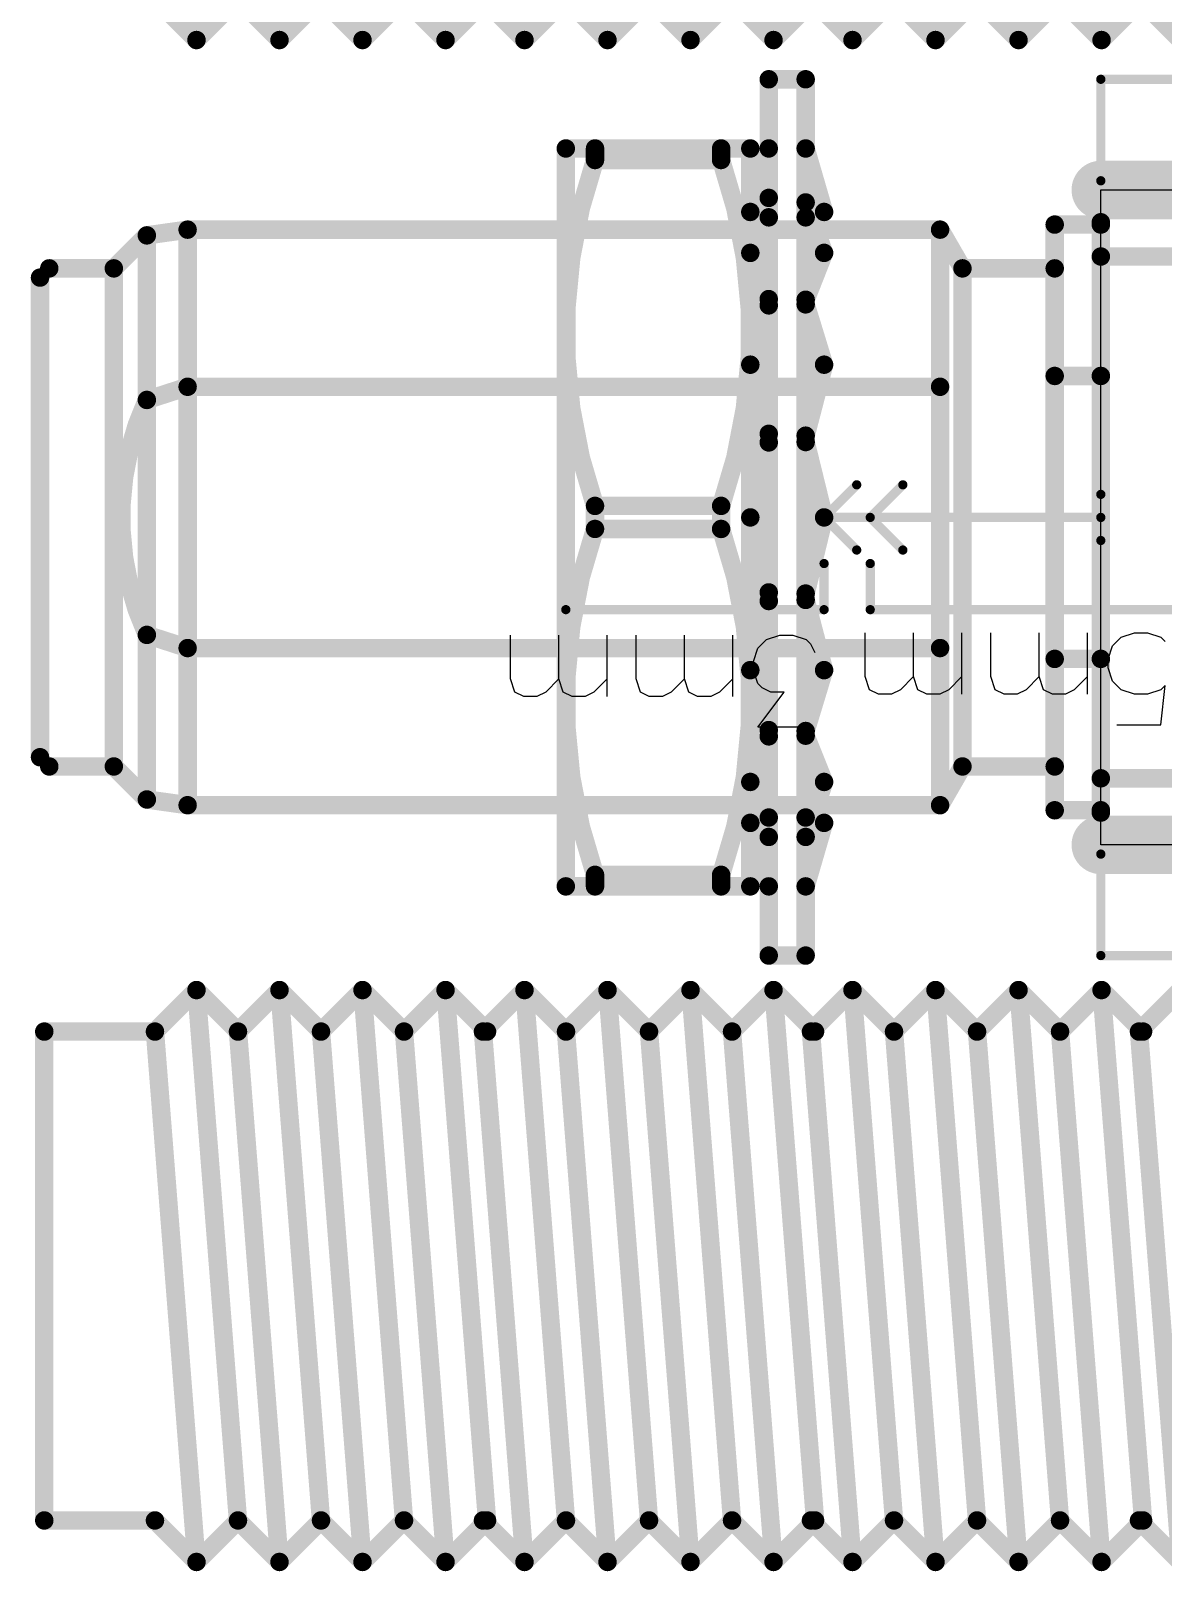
# Model space of a CAD drawing. Header units: millimetres. Extents: x 0.68 to 5.3, y 1.23 to 2.65.
# Drawn here: x 0.685 to 1.168, y 1.301 to 1.959 of the extents above; entities that cross this region are included whole.
import ezdxf

# ---------------------------------------------------------------- set-up
doc = ezdxf.new("R2010")
doc.units = ezdxf.units.MM
doc.header["$MEASUREMENT"] = 0
for name, color, linetype in [('Mechanical1', 6, 'Continuous'), ('Mechanical8', 56, 'Continuous'), ('MultiLayer', 9, 'Continuous'), ('TopOverlay', 2, 'Continuous')]:
    doc.layers.add(name, color=color, linetype=linetype)

# ---------------------------------------------------------------- blocks, each defined once
blk = doc.blocks.new('TELEGARTNER_J01151A0921_46')
at = {"layer": 'TopOverlay', "const_width": 0.00787}
for points in [[(-0.97457, 0.10433), (-0.95685, 0.12205)], [(-0.95685, 0.12205), (-0.93913, -0.10433)], [(-0.95685, 0.12205), (-0.93913, 0.10433)], [(-0.93913, 0.10433), (-0.92142, 0.12205)], [(-0.92142, 0.12205), (-0.9037, -0.10433)], [(-0.92142, 0.12205), (-0.9037, 0.10433)], [(-0.9037, 0.10433), (-0.88598, 0.12205)], [(-0.88598, 0.12205), (-0.86827, -0.10433)], [(-0.88598, 0.12205), (-0.86827, 0.10433)], [(-0.86827, 0.10433), (-0.85055, 0.12205)], [(-0.85055, 0.12205), (-0.83283, -0.10433)], [(-0.85055, 0.12205), (-0.83283, 0.10433)], [(-0.83457, 0.10433), (-0.81685, 0.12205)], [(-0.81685, 0.12205), (-0.79913, 0.10433)], [(-0.81685, 0.12205), (-0.79913, -0.10433)], [(-0.79913, 0.10433), (-0.78142, 0.12205)], [(-0.78142, 0.12205), (-0.7637, 0.10433)], [(-0.78142, 0.12205), (-0.7637, -0.10433)], [(-0.7637, 0.10433), (-0.74598, 0.12205)], [(-0.74598, 0.12205), (-0.72827, 0.10433)], [(-0.74598, 0.12205), (-0.72827, -0.10433)], [(-0.72827, 0.10433), (-0.71055, 0.12205)], [(-0.71055, 0.12205), (-0.69283, 0.10433)], [(-0.71055, 0.12205), (-0.69283, -0.10433)], [(-0.69457, 0.10433), (-0.67685, 0.12205)], [(-0.67685, 0.12205), (-0.65913, 0.10433)], [(-0.67685, 0.12205), (-0.65913, -0.10433)], [(-0.65913, 0.10433), (-0.64142, 0.12205)], [(-0.64142, 0.12205), (-0.6237, 0.10433)], [(-0.64142, 0.12205), (-0.6237, -0.10433)], [(-0.6237, 0.10433), (-0.60598, 0.12205)], [(-0.60598, 0.12205), (-0.58827, 0.10433)], [(-0.60598, 0.12205), (-0.58827, -0.10433)], [(-0.58827, 0.10433), (-0.57055, 0.12205)], [(-0.57055, 0.12205), (-0.55283, 0.10433)], [(-0.57055, 0.12205), (-0.55283, -0.10433)], [(-0.55457, 0.10433), (-0.53685, 0.12205)], [(-1.02181, -0.10433), (-1.02181, 0.10433)], [(-1.02181, 0.10433), (-0.97457, 0.10433)], [(-0.97457, 0.10433), (-0.95685, -0.12205)], [(-0.93913, 0.10433), (-0.92142, -0.12205)], [(-0.9037, 0.10433), (-0.88598, -0.12205)], [(-0.86827, 0.10433), (-0.85055, -0.12205)], [(-0.83457, 0.10433), (-0.81685, -0.12205)], [(-0.79913, 0.10433), (-0.78142, -0.12205)], [(-0.7637, 0.10433), (-0.74598, -0.12205)], [(-0.72827, 0.10433), (-0.71055, -0.12205)], [(-0.69457, 0.10433), (-0.67685, -0.12205)], [(-0.65913, 0.10433), (-0.64142, -0.12205)], [(-0.6237, 0.10433), (-0.60598, -0.12205)], [(-0.58827, 0.10433), (-0.57055, -0.12205)], [(-0.55457, 0.10433), (-0.53685, -0.12205)], [(-1.02181, -0.10433), (-0.97457, -0.10433)], [(-0.97457, -0.10433), (-0.95685, -0.12205)], [(-0.95685, -0.12205), (-0.93913, -0.10433)], [(-0.93913, -0.10433), (-0.92142, -0.12205)], [(-0.92142, -0.12205), (-0.9037, -0.10433)], [(-0.9037, -0.10433), (-0.88598, -0.12205)], [(-0.88598, -0.12205), (-0.86827, -0.10433)], [(-0.86827, -0.10433), (-0.85055, -0.12205)], [(-0.85055, -0.12205), (-0.83283, -0.10433)], [(-0.83457, -0.10433), (-0.81685, -0.12205)], [(-0.81685, -0.12205), (-0.79913, -0.10433)], [(-0.79913, -0.10433), (-0.78142, -0.12205)], [(-0.78142, -0.12205), (-0.7637, -0.10433)], [(-0.7637, -0.10433), (-0.74598, -0.12205)], [(-0.74598, -0.12205), (-0.72827, -0.10433)], [(-0.72827, -0.10433), (-0.71055, -0.12205)], [(-0.71055, -0.12205), (-0.69283, -0.10433)], [(-0.69457, -0.10433), (-0.67685, -0.12205)], [(-0.67685, -0.12205), (-0.65913, -0.10433)], [(-0.65913, -0.10433), (-0.64142, -0.12205)], [(-0.64142, -0.12205), (-0.6237, -0.10433)], [(-0.6237, -0.10433), (-0.60598, -0.12205)], [(-0.60598, -0.12205), (-0.58827, -0.10433)], [(-0.58827, -0.10433), (-0.57055, -0.12205)], [(-0.57055, -0.12205), (-0.55283, -0.10433)], [(-0.55457, -0.10433), (-0.53685, -0.12205)]]:
    blk.add_lwpolyline(points, dxfattribs=at)
at = {"layer": 'TopOverlay', "const_width": 0.00394}
for points in [[(-0.95882, 0.12205, 1), (-0.95488, 0.12205, 1)], [(-0.95882, 0.12205, 1), (-0.95488, 0.12205, 1)], [(-0.95882, 0.12205, 1), (-0.95488, 0.12205, 1)], [(-0.92339, 0.12205, 1), (-0.91945, 0.12205, 1)], [(-0.92339, 0.12205, 1), (-0.91945, 0.12205, 1)], [(-0.92339, 0.12205, 1), (-0.91945, 0.12205, 1)], [(-0.88795, 0.12205, 1), (-0.88402, 0.12205, 1)], [(-0.88795, 0.12205, 1), (-0.88402, 0.12205, 1)], [(-0.88795, 0.12205, 1), (-0.88402, 0.12205, 1)], [(-0.85252, 0.12205, 1), (-0.84858, 0.12205, 1)], [(-0.85252, 0.12205, 1), (-0.84858, 0.12205, 1)], [(-0.85252, 0.12205, 1), (-0.84858, 0.12205, 1)], [(-0.81882, 0.12205, 1), (-0.81488, 0.12205, 1)], [(-0.81882, 0.12205, 1), (-0.81488, 0.12205, 1)], [(-0.81882, 0.12205, 1), (-0.81488, 0.12205, 1)], [(-0.78339, 0.12205, 1), (-0.77945, 0.12205, 1)], [(-0.78339, 0.12205, 1), (-0.77945, 0.12205, 1)], [(-0.78339, 0.12205, 1), (-0.77945, 0.12205, 1)], [(-0.74795, 0.12205, 1), (-0.74402, 0.12205, 1)], [(-0.74795, 0.12205, 1), (-0.74402, 0.12205, 1)], [(-0.74795, 0.12205, 1), (-0.74402, 0.12205, 1)], [(-0.71252, 0.12205, 1), (-0.70858, 0.12205, 1)], [(-0.71252, 0.12205, 1), (-0.70858, 0.12205, 1)], [(-0.71252, 0.12205, 1), (-0.70858, 0.12205, 1)], [(-0.67882, 0.12205, 1), (-0.67488, 0.12205, 1)], [(-0.67882, 0.12205, 1), (-0.67488, 0.12205, 1)], [(-0.67882, 0.12205, 1), (-0.67488, 0.12205, 1)], [(-0.64339, 0.12205, 1), (-0.63945, 0.12205, 1)], [(-0.64339, 0.12205, 1), (-0.63945, 0.12205, 1)], [(-0.64339, 0.12205, 1), (-0.63945, 0.12205, 1)], [(-0.60795, 0.12205, 1), (-0.60402, 0.12205, 1)], [(-0.60795, 0.12205, 1), (-0.60402, 0.12205, 1)], [(-0.60795, 0.12205, 1), (-0.60402, 0.12205, 1)], [(-0.57252, 0.12205, 1), (-0.56858, 0.12205, 1)], [(-0.57252, 0.12205, 1), (-0.56858, 0.12205, 1)], [(-0.57252, 0.12205, 1), (-0.56858, 0.12205, 1)], [(-1.02378, 0.10433, 1), (-1.01984, 0.10433, 1)], [(-1.02378, 0.10433, 1), (-1.01984, 0.10433, 1)], [(-0.97654, 0.10433, 1), (-0.9726, 0.10433, 1)], [(-0.97654, 0.10433, 1), (-0.9726, 0.10433, 1)], [(-0.97654, 0.10433, 1), (-0.9726, 0.10433, 1)], [(-0.9411, 0.10433, 1), (-0.93717, 0.10433, 1)], [(-0.9411, 0.10433, 1), (-0.93717, 0.10433, 1)], [(-0.9411, 0.10433, 1), (-0.93717, 0.10433, 1)], [(-0.90567, 0.10433, 1), (-0.90173, 0.10433, 1)], [(-0.90567, 0.10433, 1), (-0.90173, 0.10433, 1)], [(-0.90567, 0.10433, 1), (-0.90173, 0.10433, 1)], [(-0.87024, 0.10433, 1), (-0.8663, 0.10433, 1)], [(-0.87024, 0.10433, 1), (-0.8663, 0.10433, 1)], [(-0.87024, 0.10433, 1), (-0.8663, 0.10433, 1)], [(-0.83654, 0.10433, 1), (-0.8326, 0.10433, 1)], [(-0.83654, 0.10433, 1), (-0.8326, 0.10433, 1)], [(-0.8348, 0.10433, 1), (-0.83087, 0.10433, 1)], [(-0.8011, 0.10433, 1), (-0.79717, 0.10433, 1)], [(-0.8011, 0.10433, 1), (-0.79717, 0.10433, 1)], [(-0.8011, 0.10433, 1), (-0.79717, 0.10433, 1)], [(-0.76567, 0.10433, 1), (-0.76173, 0.10433, 1)], [(-0.76567, 0.10433, 1), (-0.76173, 0.10433, 1)], [(-0.76567, 0.10433, 1), (-0.76173, 0.10433, 1)], [(-0.73024, 0.10433, 1), (-0.7263, 0.10433, 1)], [(-0.73024, 0.10433, 1), (-0.7263, 0.10433, 1)], [(-0.73024, 0.10433, 1), (-0.7263, 0.10433, 1)], [(-0.69654, 0.10433, 1), (-0.6926, 0.10433, 1)], [(-0.69654, 0.10433, 1), (-0.6926, 0.10433, 1)], [(-0.6948, 0.10433, 1), (-0.69087, 0.10433, 1)], [(-0.6611, 0.10433, 1), (-0.65717, 0.10433, 1)], [(-0.6611, 0.10433, 1), (-0.65717, 0.10433, 1)], [(-0.6611, 0.10433, 1), (-0.65717, 0.10433, 1)], [(-0.62567, 0.10433, 1), (-0.62173, 0.10433, 1)], [(-0.62567, 0.10433, 1), (-0.62173, 0.10433, 1)], [(-0.62567, 0.10433, 1), (-0.62173, 0.10433, 1)], [(-0.59024, 0.10433, 1), (-0.5863, 0.10433, 1)], [(-0.59024, 0.10433, 1), (-0.5863, 0.10433, 1)], [(-0.59024, 0.10433, 1), (-0.5863, 0.10433, 1)], [(-0.55654, 0.10433, 1), (-0.5526, 0.10433, 1)], [(-0.55654, 0.10433, 1), (-0.5526, 0.10433, 1)], [(-0.5548, 0.10433, 1), (-0.55087, 0.10433, 1)], [(-1.02378, -0.10433, 1), (-1.01984, -0.10433, 1)], [(-1.02378, -0.10433, 1), (-1.01984, -0.10433, 1)], [(-0.97654, -0.10433, 1), (-0.9726, -0.10433, 1)], [(-0.97654, -0.10433, 1), (-0.9726, -0.10433, 1)], [(-0.9411, -0.10433, 1), (-0.93717, -0.10433, 1)], [(-0.9411, -0.10433, 1), (-0.93717, -0.10433, 1)], [(-0.9411, -0.10433, 1), (-0.93717, -0.10433, 1)], [(-0.90567, -0.10433, 1), (-0.90173, -0.10433, 1)], [(-0.90567, -0.10433, 1), (-0.90173, -0.10433, 1)], [(-0.90567, -0.10433, 1), (-0.90173, -0.10433, 1)], [(-0.87024, -0.10433, 1), (-0.8663, -0.10433, 1)], [(-0.87024, -0.10433, 1), (-0.8663, -0.10433, 1)], [(-0.87024, -0.10433, 1), (-0.8663, -0.10433, 1)], [(-0.83654, -0.10433, 1), (-0.8326, -0.10433, 1)], [(-0.8348, -0.10433, 1), (-0.83087, -0.10433, 1)], [(-0.8348, -0.10433, 1), (-0.83087, -0.10433, 1)], [(-0.8011, -0.10433, 1), (-0.79717, -0.10433, 1)], [(-0.8011, -0.10433, 1), (-0.79717, -0.10433, 1)], [(-0.8011, -0.10433, 1), (-0.79717, -0.10433, 1)], [(-0.76567, -0.10433, 1), (-0.76173, -0.10433, 1)], [(-0.76567, -0.10433, 1), (-0.76173, -0.10433, 1)], [(-0.76567, -0.10433, 1), (-0.76173, -0.10433, 1)], [(-0.73024, -0.10433, 1), (-0.7263, -0.10433, 1)], [(-0.73024, -0.10433, 1), (-0.7263, -0.10433, 1)], [(-0.73024, -0.10433, 1), (-0.7263, -0.10433, 1)], [(-0.69654, -0.10433, 1), (-0.6926, -0.10433, 1)], [(-0.6948, -0.10433, 1), (-0.69087, -0.10433, 1)], [(-0.6948, -0.10433, 1), (-0.69087, -0.10433, 1)], [(-0.6611, -0.10433, 1), (-0.65717, -0.10433, 1)], [(-0.6611, -0.10433, 1), (-0.65717, -0.10433, 1)], [(-0.6611, -0.10433, 1), (-0.65717, -0.10433, 1)], [(-0.62567, -0.10433, 1), (-0.62173, -0.10433, 1)], [(-0.62567, -0.10433, 1), (-0.62173, -0.10433, 1)], [(-0.62567, -0.10433, 1), (-0.62173, -0.10433, 1)], [(-0.59024, -0.10433, 1), (-0.5863, -0.10433, 1)], [(-0.59024, -0.10433, 1), (-0.5863, -0.10433, 1)], [(-0.59024, -0.10433, 1), (-0.5863, -0.10433, 1)], [(-0.55654, -0.10433, 1), (-0.5526, -0.10433, 1)], [(-0.5548, -0.10433, 1), (-0.55087, -0.10433, 1)], [(-0.5548, -0.10433, 1), (-0.55087, -0.10433, 1)], [(-0.95882, -0.12205, 1), (-0.95488, -0.12205, 1)], [(-0.95882, -0.12205, 1), (-0.95488, -0.12205, 1)], [(-0.95882, -0.12205, 1), (-0.95488, -0.12205, 1)], [(-0.92339, -0.12205, 1), (-0.91945, -0.12205, 1)], [(-0.92339, -0.12205, 1), (-0.91945, -0.12205, 1)], [(-0.92339, -0.12205, 1), (-0.91945, -0.12205, 1)], [(-0.88795, -0.12205, 1), (-0.88402, -0.12205, 1)], [(-0.88795, -0.12205, 1), (-0.88402, -0.12205, 1)], [(-0.88795, -0.12205, 1), (-0.88402, -0.12205, 1)], [(-0.85252, -0.12205, 1), (-0.84858, -0.12205, 1)], [(-0.85252, -0.12205, 1), (-0.84858, -0.12205, 1)], [(-0.85252, -0.12205, 1), (-0.84858, -0.12205, 1)], [(-0.81882, -0.12205, 1), (-0.81488, -0.12205, 1)], [(-0.81882, -0.12205, 1), (-0.81488, -0.12205, 1)], [(-0.81882, -0.12205, 1), (-0.81488, -0.12205, 1)], [(-0.78339, -0.12205, 1), (-0.77945, -0.12205, 1)], [(-0.78339, -0.12205, 1), (-0.77945, -0.12205, 1)], [(-0.78339, -0.12205, 1), (-0.77945, -0.12205, 1)], [(-0.74795, -0.12205, 1), (-0.74402, -0.12205, 1)], [(-0.74795, -0.12205, 1), (-0.74402, -0.12205, 1)], [(-0.74795, -0.12205, 1), (-0.74402, -0.12205, 1)], [(-0.71252, -0.12205, 1), (-0.70858, -0.12205, 1)], [(-0.71252, -0.12205, 1), (-0.70858, -0.12205, 1)], [(-0.71252, -0.12205, 1), (-0.70858, -0.12205, 1)], [(-0.67882, -0.12205, 1), (-0.67488, -0.12205, 1)], [(-0.67882, -0.12205, 1), (-0.67488, -0.12205, 1)], [(-0.67882, -0.12205, 1), (-0.67488, -0.12205, 1)], [(-0.64339, -0.12205, 1), (-0.63945, -0.12205, 1)], [(-0.64339, -0.12205, 1), (-0.63945, -0.12205, 1)], [(-0.64339, -0.12205, 1), (-0.63945, -0.12205, 1)], [(-0.60795, -0.12205, 1), (-0.60402, -0.12205, 1)], [(-0.60795, -0.12205, 1), (-0.60402, -0.12205, 1)], [(-0.60795, -0.12205, 1), (-0.60402, -0.12205, 1)], [(-0.57252, -0.12205, 1), (-0.56858, -0.12205, 1)], [(-0.57252, -0.12205, 1), (-0.56858, -0.12205, 1)], [(-0.57252, -0.12205, 1), (-0.56858, -0.12205, 1)]]:
    blk.add_lwpolyline(points, format="xyb", close=True, dxfattribs=at)
blk = doc.blocks.new('TELEGARTNER_J01151A0921_49')
at = {"layer": 'TopOverlay', "const_width": 0.00787}
for points in [[(-0.97457, 0.10433), (-0.95685, -0.12205)], [(-0.93913, 0.10433), (-0.92142, -0.12205)], [(-0.9037, 0.10433), (-0.88598, -0.12205)], [(-0.86827, 0.10433), (-0.85055, -0.12205)], [(-0.83457, 0.10433), (-0.81685, -0.12205)], [(-0.79913, 0.10433), (-0.78142, -0.12205)], [(-0.7637, 0.10433), (-0.74598, -0.12205)], [(-0.72827, 0.10433), (-0.71055, -0.12205)], [(-0.69457, 0.10433), (-0.67685, -0.12205)], [(-0.65913, 0.10433), (-0.64142, -0.12205)], [(-0.6237, 0.10433), (-0.60598, -0.12205)], [(-0.58827, 0.10433), (-0.57055, -0.12205)], [(-0.97457, -0.10433), (-0.95685, -0.12205)], [(-0.95685, -0.12205), (-0.93913, -0.10433)], [(-0.93913, -0.10433), (-0.92142, -0.12205)], [(-0.92142, -0.12205), (-0.9037, -0.10433)], [(-0.9037, -0.10433), (-0.88598, -0.12205)], [(-0.88598, -0.12205), (-0.86827, -0.10433)], [(-0.86827, -0.10433), (-0.85055, -0.12205)], [(-0.85055, -0.12205), (-0.83283, -0.10433)], [(-0.83457, -0.10433), (-0.81685, -0.12205)], [(-0.81685, -0.12205), (-0.79913, -0.10433)], [(-0.79913, -0.10433), (-0.78142, -0.12205)], [(-0.78142, -0.12205), (-0.7637, -0.10433)], [(-0.7637, -0.10433), (-0.74598, -0.12205)], [(-0.74598, -0.12205), (-0.72827, -0.10433)], [(-0.72827, -0.10433), (-0.71055, -0.12205)], [(-0.71055, -0.12205), (-0.69283, -0.10433)], [(-0.69457, -0.10433), (-0.67685, -0.12205)], [(-0.67685, -0.12205), (-0.65913, -0.10433)], [(-0.65913, -0.10433), (-0.64142, -0.12205)], [(-0.64142, -0.12205), (-0.6237, -0.10433)], [(-0.6237, -0.10433), (-0.60598, -0.12205)], [(-0.60598, -0.12205), (-0.58827, -0.10433)], [(-0.58827, -0.10433), (-0.57055, -0.12205)], [(-0.57055, -0.12205), (-0.55283, -0.10433)], [(-0.55457, -0.10433), (-0.53685, -0.12205)]]:
    blk.add_lwpolyline(points, dxfattribs=at)
at = {"layer": 'TopOverlay', "const_width": 0.00394}
for points in [[(-0.95882, -0.12205, 1), (-0.95488, -0.12205, 1)], [(-0.95882, -0.12205, 1), (-0.95488, -0.12205, 1)], [(-0.95882, -0.12205, 1), (-0.95488, -0.12205, 1)], [(-0.92339, -0.12205, 1), (-0.91945, -0.12205, 1)], [(-0.92339, -0.12205, 1), (-0.91945, -0.12205, 1)], [(-0.92339, -0.12205, 1), (-0.91945, -0.12205, 1)], [(-0.88795, -0.12205, 1), (-0.88402, -0.12205, 1)], [(-0.88795, -0.12205, 1), (-0.88402, -0.12205, 1)], [(-0.88795, -0.12205, 1), (-0.88402, -0.12205, 1)], [(-0.85252, -0.12205, 1), (-0.84858, -0.12205, 1)], [(-0.85252, -0.12205, 1), (-0.84858, -0.12205, 1)], [(-0.85252, -0.12205, 1), (-0.84858, -0.12205, 1)], [(-0.81882, -0.12205, 1), (-0.81488, -0.12205, 1)], [(-0.81882, -0.12205, 1), (-0.81488, -0.12205, 1)], [(-0.81882, -0.12205, 1), (-0.81488, -0.12205, 1)], [(-0.78339, -0.12205, 1), (-0.77945, -0.12205, 1)], [(-0.78339, -0.12205, 1), (-0.77945, -0.12205, 1)], [(-0.78339, -0.12205, 1), (-0.77945, -0.12205, 1)], [(-0.74795, -0.12205, 1), (-0.74402, -0.12205, 1)], [(-0.74795, -0.12205, 1), (-0.74402, -0.12205, 1)], [(-0.74795, -0.12205, 1), (-0.74402, -0.12205, 1)], [(-0.71252, -0.12205, 1), (-0.70858, -0.12205, 1)], [(-0.71252, -0.12205, 1), (-0.70858, -0.12205, 1)], [(-0.71252, -0.12205, 1), (-0.70858, -0.12205, 1)], [(-0.67882, -0.12205, 1), (-0.67488, -0.12205, 1)], [(-0.67882, -0.12205, 1), (-0.67488, -0.12205, 1)], [(-0.67882, -0.12205, 1), (-0.67488, -0.12205, 1)], [(-0.64339, -0.12205, 1), (-0.63945, -0.12205, 1)], [(-0.64339, -0.12205, 1), (-0.63945, -0.12205, 1)], [(-0.64339, -0.12205, 1), (-0.63945, -0.12205, 1)], [(-0.60795, -0.12205, 1), (-0.60402, -0.12205, 1)], [(-0.60795, -0.12205, 1), (-0.60402, -0.12205, 1)], [(-0.60795, -0.12205, 1), (-0.60402, -0.12205, 1)], [(-0.57252, -0.12205, 1), (-0.56858, -0.12205, 1)], [(-0.57252, -0.12205, 1), (-0.56858, -0.12205, 1)], [(-0.57252, -0.12205, 1), (-0.56858, -0.12205, 1)]]:
    blk.add_lwpolyline(points, format="xyb", close=True, dxfattribs=at)
blk = doc.blocks.new('TELEGARTNER_J01151A0451_63')
at = {"layer": 'Mechanical1', "const_width": 0.025}
for points in [[(0.39173, 0.13976), (0.05315, 0.13976)], [(0.39173, -0.13976), (0.05315, -0.13976)]]:
    blk.add_lwpolyline(points, dxfattribs=at)
at = {"layer": 'Mechanical1', "const_width": 0.0125}
for points in [[(0.38548, 0.13976, 1), (0.39798, 0.13976, 1)], [(0.38548, -0.13976, 1), (0.39798, -0.13976, 1)]]:
    blk.add_lwpolyline(points, format="xyb", close=True, dxfattribs=at)
at = {"layer": 'Mechanical8'}
for p, q in [((0.36613, 0.08857), (0.36426, 0.07171)), ((0.38487, 0.08857), (0.36613, 0.08857)), ((0.51753, 0.08956), (0.53815, 0.08956)), ((0.53815, 0.08956), (0.5269, 0.07457)), ((0.36426, 0.07171), (0.36613, 0.07358)), ((0.36613, 0.07358), (0.37175, 0.07545)), ((0.37175, 0.07545), (0.37738, 0.07545)), ((0.37738, 0.07545), (0.383, 0.07358)), ((0.383, 0.07358), (0.38675, 0.06983)), ((0.39743, 0.07545), (0.39743, 0.04921)), ((0.39743, 0.06796), (0.40306, 0.07358)), ((0.40306, 0.07358), (0.4068, 0.07545)), ((0.4068, 0.07545), (0.41243, 0.07545)), ((0.41243, 0.07545), (0.41618, 0.07358)), ((0.41618, 0.07358), (0.41805, 0.06796)), ((0.41805, 0.06796), (0.42367, 0.07358)), ((0.42367, 0.07358), (0.42742, 0.07545)), ((0.42742, 0.07545), (0.43305, 0.07545)), ((0.43305, 0.07545), (0.43679, 0.07358)), ((0.43679, 0.07358), (0.43867, 0.06796)), ((0.45104, 0.07545), (0.45104, 0.04921)), ((0.45104, 0.06796), (0.45666, 0.07358)), ((0.45666, 0.07358), (0.46041, 0.07545)), ((0.46041, 0.07545), (0.46603, 0.07545)), ((0.46603, 0.07545), (0.46978, 0.07358)), ((0.46978, 0.07358), (0.47166, 0.06796)), ((0.47166, 0.06796), (0.47728, 0.07358)), ((0.47728, 0.07358), (0.48103, 0.07545)), ((0.48103, 0.07545), (0.48665, 0.07545)), ((0.48665, 0.07545), (0.4904, 0.07358)), ((0.4904, 0.07358), (0.49228, 0.06796)), ((0.5269, 0.07457), (0.53252, 0.07457)), ((0.53252, 0.07457), (0.53627, 0.07269)), ((0.53627, 0.07269), (0.53815, 0.07082)), ((0.54883, 0.07644), (0.54883, 0.0502)), ((0.54883, 0.06894), (0.55445, 0.07457)), ((0.55445, 0.07457), (0.5582, 0.07644)), ((0.5582, 0.07644), (0.56383, 0.07644)), ((0.56383, 0.07644), (0.56757, 0.07457)), ((0.56757, 0.07457), (0.56945, 0.06894)), ((0.56945, 0.06894), (0.57507, 0.07457)), ((0.57507, 0.07457), (0.57882, 0.07644)), ((0.57882, 0.07644), (0.58444, 0.07644)), ((0.58444, 0.07644), (0.58819, 0.07457)), ((0.58819, 0.07457), (0.59007, 0.06894)), ((0.60244, 0.07644), (0.60244, 0.0502)), ((0.60244, 0.06894), (0.60806, 0.07457)), ((0.60806, 0.07457), (0.61181, 0.07644)), ((0.61181, 0.07644), (0.61743, 0.07644)), ((0.61743, 0.07644), (0.62118, 0.07457)), ((0.62118, 0.07457), (0.62305, 0.06894)), ((0.62305, 0.06894), (0.62868, 0.07457)), ((0.62868, 0.07457), (0.63243, 0.07644)), ((0.63243, 0.07644), (0.63805, 0.07644)), ((0.63805, 0.07644), (0.6418, 0.07457)), ((0.6418, 0.07457), (0.64367, 0.06894)), ((0.38675, 0.06983), (0.38862, 0.06421)), ((0.41805, 0.06796), (0.41805, 0.04921)), ((0.43867, 0.06796), (0.43867, 0.04921)), ((0.47166, 0.06796), (0.47166, 0.04921)), ((0.49228, 0.06796), (0.49228, 0.04921)), ((0.53815, 0.07082), (0.54002, 0.06519)), ((0.56945, 0.06894), (0.56945, 0.0502)), ((0.59007, 0.06894), (0.59007, 0.0502)), ((0.62305, 0.06894), (0.62305, 0.0502)), ((0.64367, 0.06894), (0.64367, 0.0502)), ((0.38862, 0.06046), (0.38675, 0.05484)), ((0.38862, 0.06421), (0.38862, 0.06046)), ((0.54002, 0.06144), (0.53815, 0.05582)), ((0.54002, 0.06519), (0.54002, 0.06144)), ((0.36613, 0.05109), (0.36426, 0.05296)), ((0.38675, 0.05484), (0.383, 0.05109)), ((0.51565, 0.05395), (0.51378, 0.0577)), ((0.51753, 0.05207), (0.51565, 0.05395)), ((0.53815, 0.05582), (0.5344, 0.05207)), ((0.37175, 0.04921), (0.36613, 0.05109)), ((0.37738, 0.04921), (0.37175, 0.04921)), ((0.383, 0.05109), (0.37738, 0.04921)), ((0.52315, 0.0502), (0.51753, 0.05207)), ((0.52877, 0.0502), (0.52315, 0.0502)), ((0.5344, 0.05207), (0.52877, 0.0502))]:
    blk.add_line(p, q, dxfattribs=at)
at = {"layer": 'Mechanical8', "const_width": 0.00394}
for points in [[(0.39173, 0.18701), (0.05315, 0.18701)], [(0.39173, 0.18701), (0.39173, 0.1437)], [(0.39173, 0.1437), (0.05315, 0.1437)], [(0.49016, 0.03937), (0.31496, 0.03937)], [(0.49016, 0.03937), (0.49016, 0.01969)], [(0.62008, 0.03937), (0.50984, 0.03937)], [(0.50984, 0.03937), (0.50984, 0.01969)], [(0.49016, 0), (0.47624, 0.01392)], [(0.50984, 0), (0.49592, 0.01392)], [(0.39173, 0.00984), (0.39173, -0.00984)], [(0.49016, 0), (0.39173, 0)], [(0.49016, 0), (0.47624, -0.01392)], [(0.50984, 0), (0.49016, 0)], [(0.50984, 0), (0.49592, -0.01392)], [(0.39173, -0.1437), (0.05315, -0.1437)], [(0.39173, -0.1437), (0.39173, -0.18701)], [(0.39173, -0.18701), (0.05315, -0.18701)]]:
    blk.add_lwpolyline(points, dxfattribs=at)
at = {"layer": 'Mechanical8', "const_width": 0.00197}
for points in [[(0.39075, 0.18701, 1), (0.39272, 0.18701, 1)], [(0.39075, 0.18701, 1), (0.39272, 0.18701, 1)], [(0.39075, 0.1437, 1), (0.39272, 0.1437, 1)], [(0.39075, 0.1437, 1), (0.39272, 0.1437, 1)], [(0.48917, 0.03937, 1), (0.49114, 0.03937, 1)], [(0.48917, 0.03937, 1), (0.49114, 0.03937, 1)], [(0.50886, 0.03937, 1), (0.51083, 0.03937, 1)], [(0.50886, 0.03937, 1), (0.51083, 0.03937, 1)], [(0.61909, 0.03937, 1), (0.62106, 0.03937, 1)], [(0.48917, 0.01969, 1), (0.49114, 0.01969, 1)], [(0.50886, 0.01969, 1), (0.51083, 0.01969, 1)], [(0.47525, 0.01392, 1), (0.47722, 0.01392, 1)], [(0.49494, 0.01392, 1), (0.49691, 0.01392, 1)], [(0.39075, 0.00984, 1), (0.39272, 0.00984, 1)], [(0.39075, 0, 1), (0.39272, 0, 1)], [(0.48917, 0, 1), (0.49114, 0, 1)], [(0.48917, 0, 1), (0.49114, 0, 1)], [(0.48917, 0, 1), (0.49114, 0, 1)], [(0.48917, 0, 1), (0.49114, 0, 1)], [(0.50886, 0, 1), (0.51083, 0, 1)], [(0.50886, 0, 1), (0.51083, 0, 1)], [(0.50886, 0, 1), (0.51083, 0, 1)], [(0.39075, -0.00984, 1), (0.39272, -0.00984, 1)], [(0.47525, -0.01392, 1), (0.47722, -0.01392, 1)], [(0.49494, -0.01392, 1), (0.49691, -0.01392, 1)], [(0.39075, -0.1437, 1), (0.39272, -0.1437, 1)], [(0.39075, -0.1437, 1), (0.39272, -0.1437, 1)], [(0.39075, -0.18701, 1), (0.39272, -0.18701, 1)], [(0.39075, -0.18701, 1), (0.39272, -0.18701, 1)]]:
    blk.add_lwpolyline(points, format="xyb", close=True, dxfattribs=at)
at = {"layer": 'MultiLayer'}
for p, q in [((0.05315, 0.13976), (0.39173, 0.13976)), ((0.39173, 0.13976), (0.39173, -0.13976)), ((0.39173, -0.13976), (0.05315, -0.13976))]:
    blk.add_line(p, q, dxfattribs=at)
at = {"layer": 'TopOverlay', "const_width": 0.00787}
for points in [[(0.53346, 0.18701), (0.51772, 0.18701)], [(0.51772, 0.18701), (0.51772, -0.18701)], [(0.53346, 0.18701), (0.53346, -0.18701)], [(0.51772, 0.15748), (0.50984, 0.13038)], [(0.54134, 0.13038), (0.53346, 0.15748)], [(0.54134, 0.15748), (0.54134, -0.15748)], [(0.62008, 0.15748), (0.54134, 0.15748)], [(0.5538, 0.15748), (0.5538, 0.15256)], [(0.60761, 0.15748), (0.60761, 0.15256)], [(0.62008, 0.15748), (0.62008, -0.15748)], [(0.60761, 0.15256), (0.5538, 0.15256)], [(0.51772, 0.13638), (0.50984, 0.11291)], [(0.54134, 0.11291), (0.53346, 0.13638)], [(0.51772, 0.12809), (0.50984, 0.13038)], [(0.54134, 0.13038), (0.53346, 0.12809)], [(0.39173, 0.12598), (0.39173, -0.12598)], [(0.41142, 0.125), (0.39173, 0.125)], [(0.41142, 0.125), (0.41142, -0.125)], [(0.46033, 0.12283), (0.45079, 0.1063)], [(0.7815, 0.12283), (0.46033, 0.12283)], [(0.46033, 0.12283), (0.46033, -0.12283)], [(0.7815, 0.12283), (0.7815, -0.12283)], [(0.7989, 0.12039), (0.7815, 0.12283)], [(0.81299, 0.1063), (0.7989, 0.12039)], [(0.7989, 0.12039), (0.7989, -0.12039)], [(0.39173, 0.11136), (0.05315, 0.11136)], [(0.51772, 0.09316), (0.50984, 0.11291)], [(0.54134, 0.11291), (0.53346, 0.09345)], [(0.45079, 0.1063), (0.41142, 0.1063)], [(0.45079, 0.1063), (0.45079, -0.1063)], [(0.84055, 0.1063), (0.81299, 0.1063)], [(0.81299, 0.1063), (0.81299, -0.1063)], [(0.84449, 0.10236), (0.84449, -0.10236)], [(0.51772, 0.09117), (0.50984, 0.06519)], [(0.54134, 0.06519), (0.53346, 0.09077)], [(0.51772, 0.03521), (0.50984, 0.06519)], [(0.54134, 0.06519), (0.53346, 0.03568)], [(0.41142, 0.06038), (0.39173, 0.06038)], [(0.7815, 0.05576), (0.46033, 0.05576)], [(0.7989, 0.05014), (0.7815, 0.05576)], [(0.51772, 0.03249), (0.50984, 0)], [(0.54134, 0), (0.53346, 0.03201)], [(0.5538, 0.00492), (0.5538, -0.00492)], [(0.60761, 0.00492), (0.5538, 0.00492)], [(0.60761, 0.00492), (0.60761, -0.00492)], [(0.51772, -0.03217), (0.50984, 0)], [(0.54134, 0), (0.53346, -0.03201)], [(0.60761, -0.00492), (0.5538, -0.00492)], [(0.51772, -0.03489), (0.50984, -0.06519)], [(0.54134, -0.06519), (0.53346, -0.03568)], [(0.7815, -0.05576), (0.46033, -0.05576)], [(0.7989, -0.05014), (0.7815, -0.05576)], [(0.41142, -0.06038), (0.39173, -0.06038)], [(0.51772, -0.09094), (0.50984, -0.06519)], [(0.54134, -0.06519), (0.53346, -0.09051)], [(0.51772, -0.09292), (0.50984, -0.11291)], [(0.54134, -0.11291), (0.53346, -0.09319)], [(0.45079, -0.1063), (0.41142, -0.1063)], [(0.46033, -0.12283), (0.45079, -0.1063)], [(0.81299, -0.1063), (0.7989, -0.12039)], [(0.84055, -0.1063), (0.81299, -0.1063)], [(0.39173, -0.11136), (0.05315, -0.11136)], [(0.51772, -0.13444), (0.50984, -0.11291)], [(0.54134, -0.11291), (0.53346, -0.13638)], [(0.7989, -0.12039), (0.7815, -0.12283)], [(0.41142, -0.125), (0.39173, -0.125)], [(0.7815, -0.12283), (0.46033, -0.12283)], [(0.51772, -0.12809), (0.50984, -0.13038)], [(0.54134, -0.13038), (0.53346, -0.12809)], [(0.51772, -0.15748), (0.50984, -0.13038)], [(0.54134, -0.13038), (0.53346, -0.15748)], [(0.60761, -0.15256), (0.5538, -0.15256)], [(0.5538, -0.15256), (0.5538, -0.15748)], [(0.60761, -0.15256), (0.60761, -0.15748)], [(0.62008, -0.15748), (0.54134, -0.15748)], [(0.53346, -0.18701), (0.51772, -0.18701)]]:
    blk.add_lwpolyline(points, dxfattribs=at)
at = {"layer": 'TopOverlay', "const_width": 0.00394}
for points in [[(0.51575, 0.18701, 1), (0.51968, 0.18701, 1)], [(0.51575, 0.18701, 1), (0.51968, 0.18701, 1)], [(0.5315, 0.18701, 1), (0.53543, 0.18701, 1)], [(0.5315, 0.18701, 1), (0.53543, 0.18701, 1)], [(0.51575, 0.15748, 1), (0.51968, 0.15748, 1)], [(0.5315, 0.15748, 1), (0.53543, 0.15748, 1)], [(0.53937, 0.15748, 1), (0.54331, 0.15748, 1)], [(0.53937, 0.15748, 1), (0.54331, 0.15748, 1)], [(0.55183, 0.15748, 1), (0.55577, 0.15748, 1)], [(0.60565, 0.15748, 1), (0.60958, 0.15748, 1)], [(0.61811, 0.15748, 1), (0.62205, 0.15748, 1)], [(0.61811, 0.15748, 1), (0.62205, 0.15748, 1)], [(0.55183, 0.15256, 1), (0.55577, 0.15256, 1)], [(0.55183, 0.15256, 1), (0.55577, 0.15256, 1)], [(0.55183, 0.15256, 1), (0.55577, 0.15256, 1)], [(0.60565, 0.15256, 1), (0.60958, 0.15256, 1)], [(0.60565, 0.15256, 1), (0.60958, 0.15256, 1)], [(0.60565, 0.15256, 1), (0.60958, 0.15256, 1)], [(0.51575, 0.13638, 1), (0.51968, 0.13638, 1)], [(0.5315, 0.13638, 1), (0.53543, 0.13638, 1)], [(0.50787, 0.13038, 1), (0.51181, 0.13038, 1)], [(0.50787, 0.13038, 1), (0.51181, 0.13038, 1)], [(0.51575, 0.12809, 1), (0.51968, 0.12809, 1)], [(0.5315, 0.12809, 1), (0.53543, 0.12809, 1)], [(0.53937, 0.13038, 1), (0.54331, 0.13038, 1)], [(0.53937, 0.13038, 1), (0.54331, 0.13038, 1)], [(0.38976, 0.12598, 1), (0.3937, 0.12598, 1)], [(0.38976, 0.125, 1), (0.3937, 0.125, 1)], [(0.40945, 0.125, 1), (0.41339, 0.125, 1)], [(0.40945, 0.125, 1), (0.41339, 0.125, 1)], [(0.45837, 0.12283, 1), (0.4623, 0.12283, 1)], [(0.45837, 0.12283, 1), (0.4623, 0.12283, 1)], [(0.45837, 0.12283, 1), (0.4623, 0.12283, 1)], [(0.77953, 0.12283, 1), (0.78346, 0.12283, 1)], [(0.77953, 0.12283, 1), (0.78346, 0.12283, 1)], [(0.77953, 0.12283, 1), (0.78346, 0.12283, 1)], [(0.79693, 0.12039, 1), (0.80087, 0.12039, 1)], [(0.79693, 0.12039, 1), (0.80087, 0.12039, 1)], [(0.79693, 0.12039, 1), (0.80087, 0.12039, 1)], [(0.38976, 0.11136, 1), (0.3937, 0.11136, 1)], [(0.50787, 0.11291, 1), (0.51181, 0.11291, 1)], [(0.50787, 0.11291, 1), (0.51181, 0.11291, 1)], [(0.53937, 0.11291, 1), (0.54331, 0.11291, 1)], [(0.53937, 0.11291, 1), (0.54331, 0.11291, 1)], [(0.40945, 0.1063, 1), (0.41339, 0.1063, 1)], [(0.44882, 0.1063, 1), (0.45276, 0.1063, 1)], [(0.44882, 0.1063, 1), (0.45276, 0.1063, 1)], [(0.44882, 0.1063, 1), (0.45276, 0.1063, 1)], [(0.81102, 0.1063, 1), (0.81496, 0.1063, 1)], [(0.81102, 0.1063, 1), (0.81496, 0.1063, 1)], [(0.81102, 0.1063, 1), (0.81496, 0.1063, 1)], [(0.83858, 0.1063, 1), (0.84252, 0.1063, 1)], [(0.84252, 0.10236, 1), (0.84646, 0.10236, 1)], [(0.51575, 0.09316, 1), (0.51968, 0.09316, 1)], [(0.51575, 0.09117, 1), (0.51968, 0.09117, 1)], [(0.5315, 0.09345, 1), (0.53543, 0.09345, 1)], [(0.5315, 0.09077, 1), (0.53543, 0.09077, 1)], [(0.50787, 0.06519, 1), (0.51181, 0.06519, 1)], [(0.50787, 0.06519, 1), (0.51181, 0.06519, 1)], [(0.53937, 0.06519, 1), (0.54331, 0.06519, 1)], [(0.53937, 0.06519, 1), (0.54331, 0.06519, 1)], [(0.38976, 0.06038, 1), (0.3937, 0.06038, 1)], [(0.40945, 0.06038, 1), (0.41339, 0.06038, 1)], [(0.45837, 0.05576, 1), (0.4623, 0.05576, 1)], [(0.77953, 0.05576, 1), (0.78346, 0.05576, 1)], [(0.77953, 0.05576, 1), (0.78346, 0.05576, 1)], [(0.79693, 0.05014, 1), (0.80087, 0.05014, 1)], [(0.79693, 0.05014, 1), (0.80087, 0.05014, 1)], [(0.5315, 0.03568, 1), (0.53543, 0.03568, 1)], [(0.51575, 0.03521, 1), (0.51968, 0.03521, 1)], [(0.51575, 0.03249, 1), (0.51968, 0.03249, 1)], [(0.5315, 0.03201, 1), (0.53543, 0.03201, 1)], [(0.55183, 0.00492, 1), (0.55577, 0.00492, 1)], [(0.55183, 0.00492, 1), (0.55577, 0.00492, 1)], [(0.55183, 0.00492, 1), (0.55577, 0.00492, 1)], [(0.60565, 0.00492, 1), (0.60958, 0.00492, 1)], [(0.60565, 0.00492, 1), (0.60958, 0.00492, 1)], [(0.60565, 0.00492, 1), (0.60958, 0.00492, 1)], [(0.50787, 0, 1), (0.51181, 0, 1)], [(0.50787, 0, 1), (0.51181, 0, 1)], [(0.53937, 0, 1), (0.54331, 0, 1)], [(0.53937, 0, 1), (0.54331, 0, 1)], [(0.55183, -0.00492, 1), (0.55577, -0.00492, 1)], [(0.55183, -0.00492, 1), (0.55577, -0.00492, 1)], [(0.55183, -0.00492, 1), (0.55577, -0.00492, 1)], [(0.60565, -0.00492, 1), (0.60958, -0.00492, 1)], [(0.60565, -0.00492, 1), (0.60958, -0.00492, 1)], [(0.60565, -0.00492, 1), (0.60958, -0.00492, 1)], [(0.51575, -0.03217, 1), (0.51968, -0.03217, 1)], [(0.51575, -0.03489, 1), (0.51968, -0.03489, 1)], [(0.5315, -0.03201, 1), (0.53543, -0.03201, 1)], [(0.5315, -0.03568, 1), (0.53543, -0.03568, 1)], [(0.45837, -0.05576, 1), (0.4623, -0.05576, 1)], [(0.77953, -0.05576, 1), (0.78346, -0.05576, 1)], [(0.77953, -0.05576, 1), (0.78346, -0.05576, 1)], [(0.79693, -0.05014, 1), (0.80087, -0.05014, 1)], [(0.79693, -0.05014, 1), (0.80087, -0.05014, 1)], [(0.38976, -0.06038, 1), (0.3937, -0.06038, 1)], [(0.40945, -0.06038, 1), (0.41339, -0.06038, 1)], [(0.50787, -0.06519, 1), (0.51181, -0.06519, 1)], [(0.50787, -0.06519, 1), (0.51181, -0.06519, 1)], [(0.53937, -0.06519, 1), (0.54331, -0.06519, 1)], [(0.53937, -0.06519, 1), (0.54331, -0.06519, 1)], [(0.51575, -0.09094, 1), (0.51968, -0.09094, 1)], [(0.51575, -0.09292, 1), (0.51968, -0.09292, 1)], [(0.5315, -0.09051, 1), (0.53543, -0.09051, 1)], [(0.5315, -0.09319, 1), (0.53543, -0.09319, 1)], [(0.84252, -0.10236, 1), (0.84646, -0.10236, 1)], [(0.40945, -0.1063, 1), (0.41339, -0.1063, 1)], [(0.44882, -0.1063, 1), (0.45276, -0.1063, 1)], [(0.44882, -0.1063, 1), (0.45276, -0.1063, 1)], [(0.44882, -0.1063, 1), (0.45276, -0.1063, 1)], [(0.81102, -0.1063, 1), (0.81496, -0.1063, 1)], [(0.81102, -0.1063, 1), (0.81496, -0.1063, 1)], [(0.81102, -0.1063, 1), (0.81496, -0.1063, 1)], [(0.83858, -0.1063, 1), (0.84252, -0.1063, 1)], [(0.38976, -0.11136, 1), (0.3937, -0.11136, 1)], [(0.50787, -0.11291, 1), (0.51181, -0.11291, 1)], [(0.50787, -0.11291, 1), (0.51181, -0.11291, 1)], [(0.53937, -0.11291, 1), (0.54331, -0.11291, 1)], [(0.53937, -0.11291, 1), (0.54331, -0.11291, 1)], [(0.79693, -0.12039, 1), (0.80087, -0.12039, 1)], [(0.79693, -0.12039, 1), (0.80087, -0.12039, 1)], [(0.79693, -0.12039, 1), (0.80087, -0.12039, 1)], [(0.38976, -0.125, 1), (0.3937, -0.125, 1)], [(0.38976, -0.12598, 1), (0.3937, -0.12598, 1)], [(0.40945, -0.125, 1), (0.41339, -0.125, 1)], [(0.40945, -0.125, 1), (0.41339, -0.125, 1)], [(0.45837, -0.12283, 1), (0.4623, -0.12283, 1)], [(0.45837, -0.12283, 1), (0.4623, -0.12283, 1)], [(0.45837, -0.12283, 1), (0.4623, -0.12283, 1)], [(0.51575, -0.12809, 1), (0.51968, -0.12809, 1)], [(0.5315, -0.12809, 1), (0.53543, -0.12809, 1)], [(0.77953, -0.12283, 1), (0.78346, -0.12283, 1)], [(0.77953, -0.12283, 1), (0.78346, -0.12283, 1)], [(0.77953, -0.12283, 1), (0.78346, -0.12283, 1)], [(0.50787, -0.13038, 1), (0.51181, -0.13038, 1)], [(0.50787, -0.13038, 1), (0.51181, -0.13038, 1)], [(0.51575, -0.13444, 1), (0.51968, -0.13444, 1)], [(0.53937, -0.13038, 1), (0.54331, -0.13038, 1)], [(0.53937, -0.13038, 1), (0.54331, -0.13038, 1)], [(0.5315, -0.13638, 1), (0.53543, -0.13638, 1)], [(0.55183, -0.15256, 1), (0.55577, -0.15256, 1)], [(0.55183, -0.15256, 1), (0.55577, -0.15256, 1)], [(0.55183, -0.15256, 1), (0.55577, -0.15256, 1)], [(0.60565, -0.15256, 1), (0.60958, -0.15256, 1)], [(0.60565, -0.15256, 1), (0.60958, -0.15256, 1)], [(0.60565, -0.15256, 1), (0.60958, -0.15256, 1)], [(0.51575, -0.15748, 1), (0.51968, -0.15748, 1)], [(0.5315, -0.15748, 1), (0.53543, -0.15748, 1)], [(0.53937, -0.15748, 1), (0.54331, -0.15748, 1)], [(0.53937, -0.15748, 1), (0.54331, -0.15748, 1)], [(0.55183, -0.15748, 1), (0.55577, -0.15748, 1)], [(0.60565, -0.15748, 1), (0.60958, -0.15748, 1)], [(0.61811, -0.15748, 1), (0.62205, -0.15748, 1)], [(0.61811, -0.15748, 1), (0.62205, -0.15748, 1)], [(0.51575, -0.18701, 1), (0.51968, -0.18701, 1)], [(0.51575, -0.18701, 1), (0.51968, -0.18701, 1)], [(0.5315, -0.18701, 1), (0.53543, -0.18701, 1)], [(0.5315, -0.18701, 1), (0.53543, -0.18701, 1)]]:
    blk.add_lwpolyline(points, format="xyb", close=True, dxfattribs=at)
at = {"layer": 'TopOverlay', "const_width": 0.00787}
for points in [[(0.5538, 0.00492, -0.16885), (0.5538, 0.15256)], [(0.60761, 0.15256, -0.16885), (0.60761, 0.00492)], [(0.7989, 0.05014, -0.218166), (0.7989, -0.05014)], [(0.5538, -0.15256, -0.16885), (0.5538, -0.00492)], [(0.60761, -0.00492, -0.16885), (0.60761, -0.15256)]]:
    blk.add_lwpolyline(points, format="xyb", dxfattribs=at)

msp = doc.modelspace()

# ---------------------------------------------------------------- block references
for name, p, rotation in [('TELEGARTNER_J01151A0921_49', (1.7126, 2.07677), 360), ('TELEGARTNER_J01151A0451_63', (1.53347, 1.75096), 180), ('TELEGARTNER_J01151A0921_46', (1.7126, 1.42717), 360)]:
    msp.add_blockref(name, p, dxfattribs=dict(rotation=rotation))

doc.saveas('drawing.dxf')
